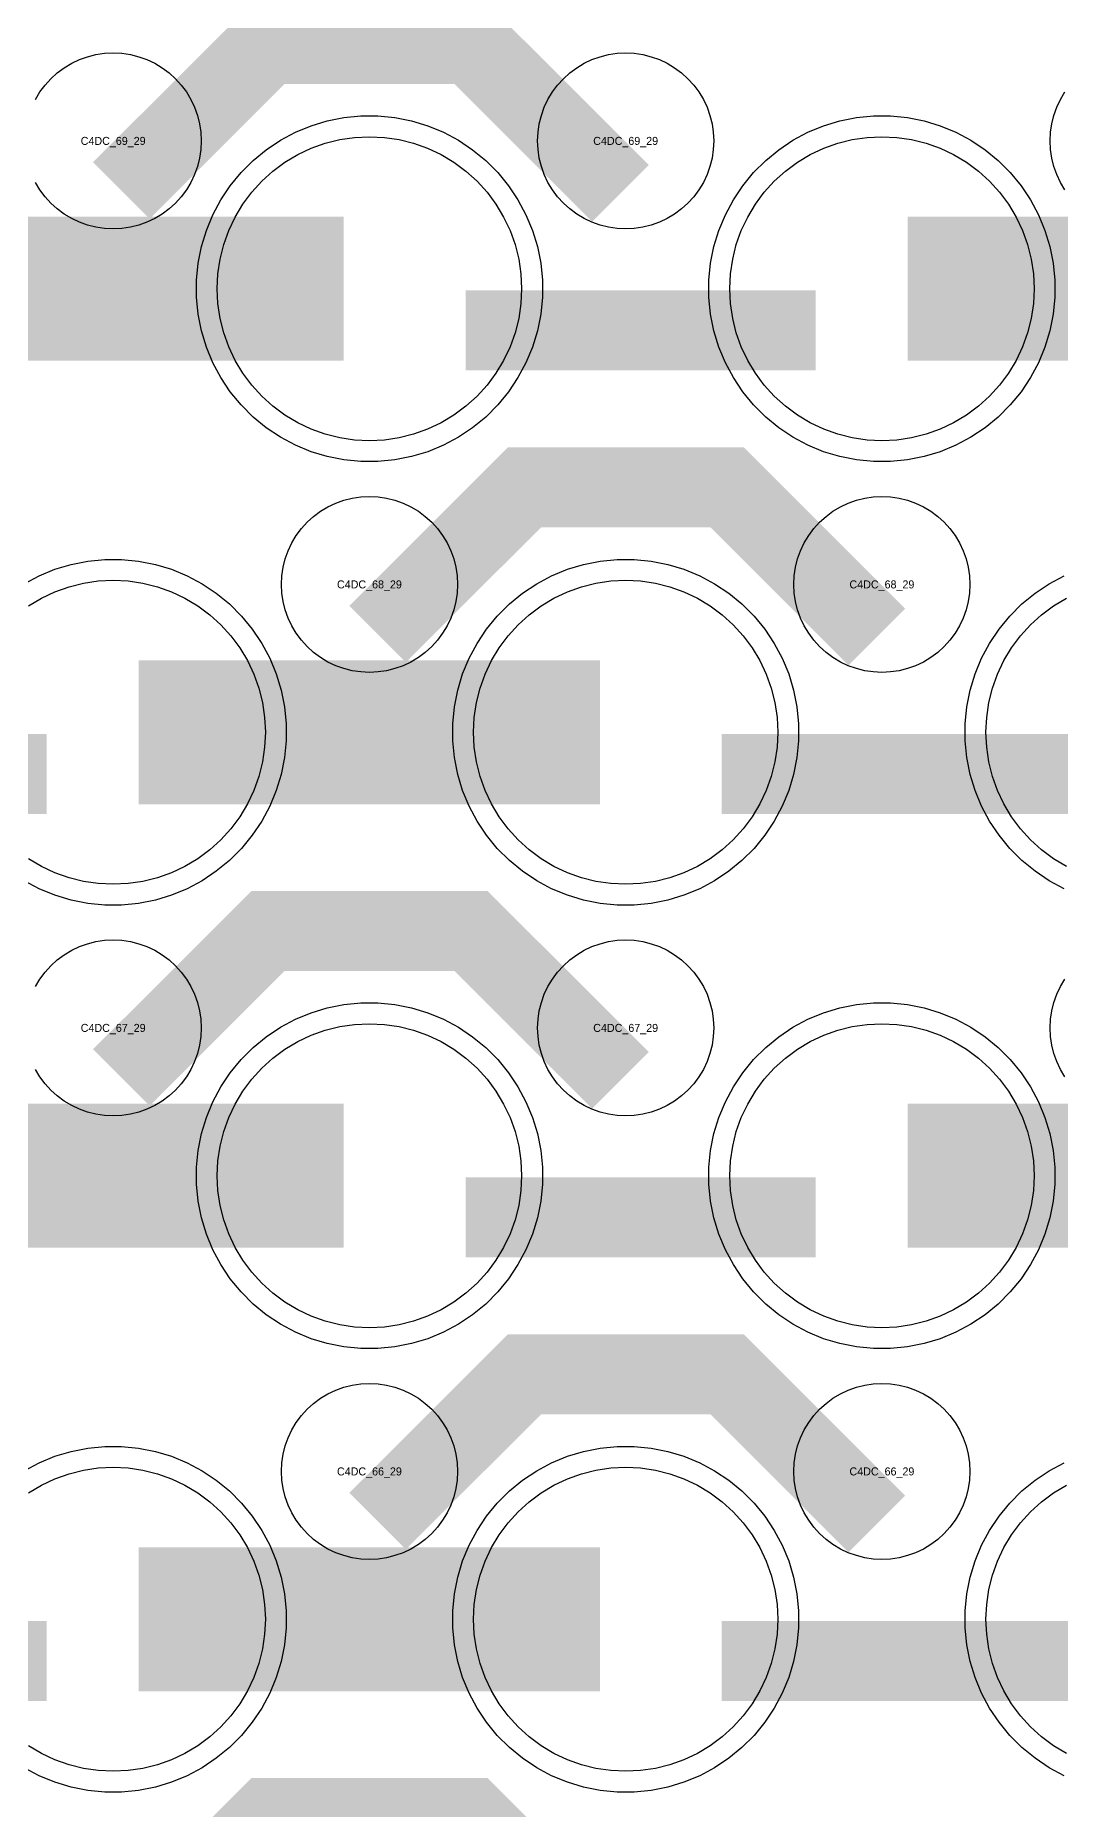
# Model space of a CAD drawing. Extents: x -11880 to 11880, y -14992 to 14992.
# Drawn here: x -2744 to -2424, y -5754 to -5200 of the extents above; entities that cross this region are included whole.
import ezdxf
from ezdxf.enums import TextEntityAlignment as Align

# ---------------------------------------------------------------- set-up
doc = ezdxf.new("R2010")
doc.units = 0
doc.header["$MEASUREMENT"] = 0
for name, color, linetype in [('GDS_775_DT_237', 138, 'CONTINUOUS'), ('RDL1_FS', 34, 'CONTINUOUS'), ('RDL_BS', 160, 'CONTINUOUS')]:
    doc.layers.add(name, color=color, linetype=linetype)

msp = doc.modelspace()

# ---------------------------------------------------------------- linework, layer by layer
at = {"layer": 'RDL1_FS'}
for points in [[(-2640, -5326.154), (-2644.657, -5325.925), (-2649.268, -5325.241), (-2653.791, -5324.109), (-2658.181, -5322.537), (-2662.395, -5320.545), (-2666.395, -5318.147), (-2670.14, -5315.369), (-2673.594, -5312.239), (-2676.724, -5308.785), (-2679.502, -5305.04), (-2681.9, -5301.04), (-2683.892, -5296.826), (-2685.464, -5292.436), (-2686.596, -5287.913), (-2687.28, -5283.302), (-2687.509, -5278.645), (-2687.28, -5273.988), (-2686.596, -5269.377), (-2685.464, -5264.854), (-2683.892, -5260.464), (-2681.9, -5256.25), (-2679.502, -5252.25), (-2676.724, -5248.505), (-2673.594, -5245.051), (-2670.14, -5241.921), (-2666.395, -5239.143), (-2662.395, -5236.745), (-2658.181, -5234.753), (-2653.791, -5233.181), (-2649.268, -5232.049), (-2644.657, -5231.365), (-2640, -5231.136), (-2635.343, -5231.365), (-2630.732, -5232.049), (-2626.209, -5233.181), (-2621.819, -5234.753), (-2617.605, -5236.745), (-2613.605, -5239.143), (-2609.86, -5241.921), (-2606.406, -5245.051), (-2603.276, -5248.505), (-2600.498, -5252.25), (-2598.1, -5256.25), (-2596.108, -5260.464), (-2594.536, -5264.854), (-2593.404, -5269.377), (-2592.72, -5273.988), (-2592.491, -5278.645), (-2592.72, -5283.302), (-2593.404, -5287.913), (-2594.536, -5292.436), (-2596.108, -5296.826), (-2598.1, -5301.04), (-2600.498, -5305.04), (-2603.276, -5308.785), (-2606.406, -5312.239), (-2609.86, -5315.369), (-2613.605, -5318.147), (-2617.605, -5320.545), (-2621.819, -5322.537), (-2626.209, -5324.109), (-2630.732, -5325.241), (-2635.343, -5325.925)], [(-2480, -5326.154), (-2484.657, -5325.925), (-2489.268, -5325.241), (-2493.791, -5324.109), (-2498.181, -5322.537), (-2502.395, -5320.545), (-2506.395, -5318.147), (-2510.14, -5315.369), (-2513.594, -5312.239), (-2516.724, -5308.785), (-2519.502, -5305.04), (-2521.9, -5301.04), (-2523.892, -5296.826), (-2525.464, -5292.436), (-2526.596, -5287.913), (-2527.28, -5283.302), (-2527.509, -5278.645), (-2527.28, -5273.988), (-2526.596, -5269.377), (-2525.464, -5264.854), (-2523.892, -5260.464), (-2521.9, -5256.25), (-2519.502, -5252.25), (-2516.724, -5248.505), (-2513.594, -5245.051), (-2510.14, -5241.921), (-2506.395, -5239.143), (-2502.395, -5236.745), (-2498.181, -5234.753), (-2493.791, -5233.181), (-2489.268, -5232.049), (-2484.657, -5231.365), (-2480, -5231.136), (-2475.343, -5231.365), (-2470.732, -5232.049), (-2466.209, -5233.181), (-2461.819, -5234.753), (-2457.605, -5236.745), (-2453.605, -5239.143), (-2449.86, -5241.921), (-2446.406, -5245.051), (-2443.276, -5248.505), (-2440.498, -5252.25), (-2438.1, -5256.25), (-2436.108, -5260.464), (-2434.536, -5264.854), (-2433.404, -5269.377), (-2432.72, -5273.988), (-2432.491, -5278.645), (-2432.72, -5283.302), (-2433.404, -5287.913), (-2434.536, -5292.436), (-2436.108, -5296.826), (-2438.1, -5301.04), (-2440.498, -5305.04), (-2443.276, -5308.785), (-2446.406, -5312.239), (-2449.86, -5315.369), (-2453.605, -5318.147), (-2457.605, -5320.545), (-2461.819, -5322.537), (-2466.209, -5324.109), (-2470.732, -5325.241), (-2475.343, -5325.925)], [(-2560, -5741.844), (-2564.657, -5741.615), (-2569.268, -5740.931), (-2573.791, -5739.799), (-2578.181, -5738.227), (-2582.395, -5736.235), (-2586.395, -5733.837), (-2590.14, -5731.059), (-2593.594, -5727.929), (-2596.724, -5724.475), (-2599.502, -5720.73), (-2601.9, -5716.73), (-2603.892, -5712.516), (-2605.464, -5708.126), (-2606.596, -5703.603), (-2607.28, -5698.992), (-2607.509, -5694.335), (-2607.28, -5689.678), (-2606.596, -5685.067), (-2605.464, -5680.544), (-2603.892, -5676.154), (-2601.9, -5671.94), (-2599.502, -5667.94), (-2596.724, -5664.195), (-2593.594, -5660.741), (-2590.14, -5657.611), (-2586.395, -5654.833), (-2582.395, -5652.435), (-2578.181, -5650.443), (-2573.791, -5648.871), (-2569.268, -5647.739), (-2564.657, -5647.055), (-2560, -5646.826), (-2555.343, -5647.055), (-2550.732, -5647.739), (-2546.209, -5648.871), (-2541.819, -5650.443), (-2537.605, -5652.435), (-2533.605, -5654.833), (-2529.86, -5657.611), (-2526.406, -5660.741), (-2523.276, -5664.195), (-2520.498, -5667.94), (-2518.1, -5671.94), (-2516.108, -5676.154), (-2514.536, -5680.544), (-2513.404, -5685.067), (-2512.72, -5689.678), (-2512.491, -5694.335), (-2512.72, -5698.992), (-2513.404, -5703.603), (-2514.536, -5708.126), (-2516.108, -5712.516), (-2518.1, -5716.73), (-2520.498, -5720.73), (-2523.276, -5724.475), (-2526.406, -5727.929), (-2529.86, -5731.059), (-2533.605, -5733.837), (-2537.605, -5736.235), (-2541.819, -5738.227), (-2546.209, -5739.799), (-2550.732, -5740.931), (-2555.343, -5741.615)]]:
    msp.add_lwpolyline(points, close=True, dxfattribs=at)
for points in [[(-2791.998, -5278.645, 45, 45, 0), (-2719.998, -5278.645, 45, 45, 0)], [(-2719.998, -5278.645, 45, 45, 0), (-2647.998, -5278.645, 45, 45, 0)], [(-2471.998, -5278.645, 45, 45, 0), (-2399.998, -5278.645, 45, 45, 0)], [(-2711.998, -5694.335, 45, 45, 0), (-2639.998, -5694.335, 45, 45, 0)], [(-2639.998, -5694.335, 45, 45, 0), (-2567.998, -5694.335, 45, 45, 0)]]:
    msp.add_lwpolyline(points, format="xyseb", dxfattribs=at)
at = {"layer": 'RDL1_FS', "color": 240, "true_color": 0xed1f24}
for points in [[(-2746.395, -5377.708), (-2742.395, -5375.31), (-2738.181, -5373.318), (-2733.791, -5371.746), (-2729.268, -5370.614), (-2724.657, -5369.93), (-2720, -5369.701), (-2715.343, -5369.93), (-2710.732, -5370.614), (-2706.209, -5371.746), (-2701.819, -5373.318), (-2697.605, -5375.31), (-2693.605, -5377.708), (-2689.86, -5380.486), (-2686.406, -5383.616), (-2683.276, -5387.07), (-2680.498, -5390.815), (-2678.1, -5394.815), (-2676.108, -5399.029), (-2674.536, -5403.419), (-2673.404, -5407.942), (-2672.72, -5412.553), (-2672.491, -5417.21), (-2672.72, -5421.867), (-2673.404, -5426.478), (-2674.536, -5431.001), (-2676.108, -5435.391), (-2678.1, -5439.605), (-2680.498, -5443.605), (-2683.276, -5447.35), (-2686.406, -5450.804), (-2689.86, -5453.934), (-2693.605, -5456.712), (-2697.605, -5459.11), (-2701.819, -5461.102), (-2706.209, -5462.674), (-2710.732, -5463.806), (-2715.343, -5464.49), (-2720, -5464.719), (-2724.657, -5464.49), (-2729.268, -5463.806), (-2733.791, -5462.674), (-2738.181, -5461.102), (-2742.395, -5459.11), (-2746.395, -5456.712)], [(-2422.395, -5459.11), (-2426.395, -5456.712), (-2430.14, -5453.934), (-2433.594, -5450.804), (-2436.724, -5447.35), (-2439.502, -5443.605), (-2441.9, -5439.605), (-2443.892, -5435.391), (-2445.464, -5431.001), (-2446.596, -5426.478), (-2447.28, -5421.867), (-2447.509, -5417.21), (-2447.28, -5412.553), (-2446.596, -5407.942), (-2445.464, -5403.419), (-2443.892, -5399.029), (-2441.9, -5394.815), (-2439.502, -5390.815), (-2436.724, -5387.07), (-2433.594, -5383.616), (-2430.14, -5380.486), (-2426.395, -5377.708), (-2422.395, -5375.31)]]:
    msp.add_lwpolyline(points, dxfattribs=at)
for points in [[(-2560, -5464.719), (-2564.657, -5464.49), (-2569.268, -5463.806), (-2573.791, -5462.674), (-2578.181, -5461.102), (-2582.395, -5459.11), (-2586.395, -5456.712), (-2590.14, -5453.934), (-2593.594, -5450.804), (-2596.724, -5447.35), (-2599.502, -5443.605), (-2601.9, -5439.605), (-2603.892, -5435.391), (-2605.464, -5431.001), (-2606.596, -5426.478), (-2607.28, -5421.867), (-2607.509, -5417.21), (-2607.28, -5412.553), (-2606.596, -5407.942), (-2605.464, -5403.419), (-2603.892, -5399.029), (-2601.9, -5394.815), (-2599.502, -5390.815), (-2596.724, -5387.07), (-2593.594, -5383.616), (-2590.14, -5380.486), (-2586.395, -5377.708), (-2582.395, -5375.31), (-2578.181, -5373.318), (-2573.791, -5371.746), (-2569.268, -5370.614), (-2564.657, -5369.93), (-2560, -5369.701), (-2555.343, -5369.93), (-2550.732, -5370.614), (-2546.209, -5371.746), (-2541.819, -5373.318), (-2537.605, -5375.31), (-2533.605, -5377.708), (-2529.86, -5380.486), (-2526.406, -5383.616), (-2523.276, -5387.07), (-2520.498, -5390.815), (-2518.1, -5394.815), (-2516.108, -5399.029), (-2514.536, -5403.419), (-2513.404, -5407.942), (-2512.72, -5412.553), (-2512.491, -5417.21), (-2512.72, -5421.867), (-2513.404, -5426.478), (-2514.536, -5431.001), (-2516.108, -5435.391), (-2518.1, -5439.605), (-2520.498, -5443.605), (-2523.276, -5447.35), (-2526.406, -5450.804), (-2529.86, -5453.934), (-2533.605, -5456.712), (-2537.605, -5459.11), (-2541.819, -5461.102), (-2546.209, -5462.674), (-2550.732, -5463.806), (-2555.343, -5464.49)], [(-2640, -5603.279), (-2644.657, -5603.05), (-2649.268, -5602.366), (-2653.791, -5601.234), (-2658.181, -5599.662), (-2662.395, -5597.67), (-2666.395, -5595.272), (-2670.14, -5592.494), (-2673.594, -5589.364), (-2676.724, -5585.91), (-2679.502, -5582.165), (-2681.9, -5578.165), (-2683.892, -5573.951), (-2685.464, -5569.561), (-2686.596, -5565.038), (-2687.28, -5560.427), (-2687.509, -5555.77), (-2687.28, -5551.113), (-2686.596, -5546.502), (-2685.464, -5541.979), (-2683.892, -5537.589), (-2681.9, -5533.375), (-2679.502, -5529.375), (-2676.724, -5525.63), (-2673.594, -5522.176), (-2670.14, -5519.046), (-2666.395, -5516.268), (-2662.395, -5513.87), (-2658.181, -5511.878), (-2653.791, -5510.306), (-2649.268, -5509.174), (-2644.657, -5508.49), (-2640, -5508.261), (-2635.343, -5508.49), (-2630.732, -5509.174), (-2626.209, -5510.306), (-2621.819, -5511.878), (-2617.605, -5513.87), (-2613.605, -5516.268), (-2609.86, -5519.046), (-2606.406, -5522.176), (-2603.276, -5525.63), (-2600.498, -5529.375), (-2598.1, -5533.375), (-2596.108, -5537.589), (-2594.536, -5541.979), (-2593.404, -5546.502), (-2592.72, -5551.113), (-2592.491, -5555.77), (-2592.72, -5560.427), (-2593.404, -5565.038), (-2594.536, -5569.561), (-2596.108, -5573.951), (-2598.1, -5578.165), (-2600.498, -5582.165), (-2603.276, -5585.91), (-2606.406, -5589.364), (-2609.86, -5592.494), (-2613.605, -5595.272), (-2617.605, -5597.67), (-2621.819, -5599.662), (-2626.209, -5601.234), (-2630.732, -5602.366), (-2635.343, -5603.05)], [(-2480, -5603.279), (-2484.657, -5603.05), (-2489.268, -5602.366), (-2493.791, -5601.234), (-2498.181, -5599.662), (-2502.395, -5597.67), (-2506.395, -5595.272), (-2510.14, -5592.494), (-2513.594, -5589.364), (-2516.724, -5585.91), (-2519.502, -5582.165), (-2521.9, -5578.165), (-2523.892, -5573.951), (-2525.464, -5569.561), (-2526.596, -5565.038), (-2527.28, -5560.427), (-2527.509, -5555.77), (-2527.28, -5551.113), (-2526.596, -5546.502), (-2525.464, -5541.979), (-2523.892, -5537.589), (-2521.9, -5533.375), (-2519.502, -5529.375), (-2516.724, -5525.63), (-2513.594, -5522.176), (-2510.14, -5519.046), (-2506.395, -5516.268), (-2502.395, -5513.87), (-2498.181, -5511.878), (-2493.791, -5510.306), (-2489.268, -5509.174), (-2484.657, -5508.49), (-2480, -5508.261), (-2475.343, -5508.49), (-2470.732, -5509.174), (-2466.209, -5510.306), (-2461.819, -5511.878), (-2457.605, -5513.87), (-2453.605, -5516.268), (-2449.86, -5519.046), (-2446.406, -5522.176), (-2443.276, -5525.63), (-2440.498, -5529.375), (-2438.1, -5533.375), (-2436.108, -5537.589), (-2434.536, -5541.979), (-2433.404, -5546.502), (-2432.72, -5551.113), (-2432.491, -5555.77), (-2432.72, -5560.427), (-2433.404, -5565.038), (-2434.536, -5569.561), (-2436.108, -5573.951), (-2438.1, -5578.165), (-2440.498, -5582.165), (-2443.276, -5585.91), (-2446.406, -5589.364), (-2449.86, -5592.494), (-2453.605, -5595.272), (-2457.605, -5597.67), (-2461.819, -5599.662), (-2466.209, -5601.234), (-2470.732, -5602.366), (-2475.343, -5603.05)]]:
    msp.add_lwpolyline(points, close=True, dxfattribs=at)
for points in [[(-2711.998, -5417.21, 45, 45, 0), (-2639.998, -5417.21, 45, 45, 0)], [(-2639.998, -5417.21, 45, 45, 0), (-2567.998, -5417.21, 45, 45, 0)], [(-2791.998, -5555.77, 45, 45, 0), (-2719.998, -5555.77, 45, 45, 0)], [(-2719.998, -5555.77, 45, 45, 0), (-2647.998, -5555.77, 45, 45, 0)], [(-2471.998, -5555.77, 45, 45, 0), (-2399.998, -5555.77, 45, 45, 0)]]:
    msp.add_lwpolyline(points, format="xyseb", dxfattribs=at)
at = {"layer": 'RDL1_FS'}
for points in [[(-2746.395, -5654.833), (-2742.395, -5652.435), (-2738.181, -5650.443), (-2733.791, -5648.871), (-2729.268, -5647.739), (-2724.657, -5647.055), (-2720, -5646.826), (-2715.343, -5647.055), (-2710.732, -5647.739), (-2706.209, -5648.871), (-2701.819, -5650.443), (-2697.605, -5652.435), (-2693.605, -5654.833), (-2689.86, -5657.611), (-2686.406, -5660.741), (-2683.276, -5664.195), (-2680.498, -5667.94), (-2678.1, -5671.94), (-2676.108, -5676.154), (-2674.536, -5680.544), (-2673.404, -5685.067), (-2672.72, -5689.678), (-2672.491, -5694.335), (-2672.72, -5698.992), (-2673.404, -5703.603), (-2674.536, -5708.126), (-2676.108, -5712.516), (-2678.1, -5716.73), (-2680.498, -5720.73), (-2683.276, -5724.475), (-2686.406, -5727.929), (-2689.86, -5731.059), (-2693.605, -5733.837), (-2697.605, -5736.235), (-2701.819, -5738.227), (-2706.209, -5739.799), (-2710.732, -5740.931), (-2715.343, -5741.615), (-2720, -5741.844), (-2724.657, -5741.615), (-2729.268, -5740.931), (-2733.791, -5739.799), (-2738.181, -5738.227), (-2742.395, -5736.235), (-2746.395, -5733.837)], [(-2422.395, -5736.235), (-2426.395, -5733.837), (-2430.14, -5731.059), (-2433.594, -5727.929), (-2436.724, -5724.475), (-2439.502, -5720.73), (-2441.9, -5716.73), (-2443.892, -5712.516), (-2445.464, -5708.126), (-2446.596, -5703.603), (-2447.28, -5698.992), (-2447.509, -5694.335), (-2447.28, -5689.678), (-2446.596, -5685.067), (-2445.464, -5680.544), (-2443.892, -5676.154), (-2441.9, -5671.94), (-2439.502, -5667.94), (-2436.724, -5664.195), (-2433.594, -5660.741), (-2430.14, -5657.611), (-2426.395, -5654.833), (-2422.395, -5652.435)]]:
    msp.add_lwpolyline(points, dxfattribs=at)
at = {"layer": 'RDL_BS'}
for points in [[(-2717.438, -5247.959, 25, 25, 0), (-2671.623, -5202.144, 25, 25, 0), (-2638.07, -5202.144, 25, 25, 0)], [(-2561.599, -5248.858, 25, 25, 0), (-2608.313, -5202.144, 25, 25, 0), (-2638.071, -5202.144, 25, 25, 0)], [(-2609.984, -5291.658, 25, 25, 0), (-2500.719, -5291.658, 25, 25, 0)], [(-2637.438, -5386.524, 25, 25, 0), (-2591.623, -5340.709, 25, 25, 0), (-2558.07, -5340.709, 25, 25, 0)], [(-2481.599, -5387.423, 25, 25, 0), (-2528.313, -5340.709, 25, 25, 0), (-2558.071, -5340.709, 25, 25, 0)], [(-2717.438, -5525.084, 25, 25, 0), (-2671.623, -5479.269, 25, 25, 0), (-2638.07, -5479.269, 25, 25, 0)], [(-2561.599, -5525.983, 25, 25, 0), (-2608.313, -5479.269, 25, 25, 0), (-2638.071, -5479.269, 25, 25, 0)], [(-2637.438, -5663.649, 25, 25, 0), (-2591.623, -5617.834, 25, 25, 0), (-2558.07, -5617.834, 25, 25, 0)], [(-2481.599, -5664.548, 25, 25, 0), (-2528.313, -5617.834, 25, 25, 0), (-2558.071, -5617.834, 25, 25, 0)], [(-2849.984, -5707.348, 25, 25, 0), (-2740.719, -5707.348, 25, 25, 0)], [(-2529.984, -5707.348, 25, 25, 0), (-2420.719, -5707.348, 25, 25, 0)], [(-2717.438, -5802.214, 25, 25, 0), (-2671.623, -5756.399, 25, 25, 0), (-2638.07, -5756.399, 25, 25, 0)], [(-2561.599, -5803.113, 25, 25, 0), (-2608.313, -5756.399, 25, 25, 0), (-2638.071, -5756.399, 25, 25, 0)]]:
    msp.add_lwpolyline(points, format="xyseb", dxfattribs=at)
for points in [[(-2744.25, -5219.501), (-2742.857, -5217.177), (-2741.254, -5215.014), (-2739.442, -5213.015), (-2737.443, -5211.203), (-2735.28, -5209.6), (-2732.956, -5208.207), (-2730.519, -5207.055), (-2727.984, -5206.148), (-2725.365, -5205.491), (-2722.693, -5205.095), (-2720, -5204.963), (-2717.307, -5205.095), (-2714.635, -5205.491), (-2712.016, -5206.148), (-2709.481, -5207.055), (-2707.044, -5208.207), (-2704.72, -5209.6), (-2702.557, -5211.203), (-2700.558, -5213.015), (-2698.746, -5215.014), (-2697.143, -5217.177), (-2695.75, -5219.501), (-2694.598, -5221.938), (-2693.691, -5224.473), (-2693.034, -5227.092), (-2692.638, -5229.764), (-2692.506, -5232.457), (-2692.638, -5235.15), (-2693.034, -5237.822), (-2693.691, -5240.441), (-2694.598, -5242.976), (-2695.75, -5245.413), (-2697.143, -5247.737), (-2698.746, -5249.9), (-2700.558, -5251.899), (-2702.557, -5253.711), (-2704.72, -5255.314), (-2707.044, -5256.707), (-2709.481, -5257.859), (-2712.016, -5258.766), (-2714.635, -5259.423), (-2717.307, -5259.819), (-2720, -5259.951), (-2722.693, -5259.819), (-2725.365, -5259.423), (-2727.984, -5258.766), (-2730.519, -5257.859), (-2732.956, -5256.707), (-2735.28, -5255.314), (-2737.443, -5253.711), (-2739.442, -5251.899), (-2741.254, -5249.9), (-2742.857, -5247.737), (-2744.25, -5245.413)], [(-2422.857, -5247.737), (-2424.25, -5245.413), (-2425.402, -5242.976), (-2426.309, -5240.441), (-2426.966, -5237.822), (-2427.362, -5235.15), (-2427.494, -5232.457), (-2427.362, -5229.764), (-2426.966, -5227.092), (-2426.309, -5224.473), (-2425.402, -5221.938), (-2424.25, -5219.501), (-2422.857, -5217.177)], [(-2744.25, -5496.626), (-2742.857, -5494.302), (-2741.254, -5492.139), (-2739.442, -5490.14), (-2737.443, -5488.328), (-2735.28, -5486.725), (-2732.956, -5485.332), (-2730.519, -5484.18), (-2727.984, -5483.273), (-2725.365, -5482.616), (-2722.693, -5482.22), (-2720, -5482.088), (-2717.307, -5482.22), (-2714.635, -5482.616), (-2712.016, -5483.273), (-2709.481, -5484.18), (-2707.044, -5485.332), (-2704.72, -5486.725), (-2702.557, -5488.328), (-2700.558, -5490.14), (-2698.746, -5492.139), (-2697.143, -5494.302), (-2695.75, -5496.626), (-2694.598, -5499.063), (-2693.691, -5501.598), (-2693.034, -5504.217), (-2692.638, -5506.889), (-2692.506, -5509.582), (-2692.638, -5512.275), (-2693.034, -5514.947), (-2693.691, -5517.566), (-2694.598, -5520.101), (-2695.75, -5522.538), (-2697.143, -5524.862), (-2698.746, -5527.025), (-2700.558, -5529.024), (-2702.557, -5530.836), (-2704.72, -5532.439), (-2707.044, -5533.832), (-2709.481, -5534.984), (-2712.016, -5535.891), (-2714.635, -5536.548), (-2717.307, -5536.944), (-2720, -5537.076), (-2722.693, -5536.944), (-2725.365, -5536.548), (-2727.984, -5535.891), (-2730.519, -5534.984), (-2732.956, -5533.832), (-2735.28, -5532.439), (-2737.443, -5530.836), (-2739.442, -5529.024), (-2741.254, -5527.025), (-2742.857, -5524.862), (-2744.25, -5522.538)], [(-2422.857, -5524.862), (-2424.25, -5522.538), (-2425.402, -5520.101), (-2426.309, -5517.566), (-2426.966, -5514.947), (-2427.362, -5512.275), (-2427.494, -5509.582), (-2427.362, -5506.889), (-2426.966, -5504.217), (-2426.309, -5501.598), (-2425.402, -5499.063), (-2424.25, -5496.626), (-2422.857, -5494.302)], [(-2747.777, -5647.952), (-2743.115, -5645.46), (-2738.205, -5643.429), (-2733.165, -5641.898), (-2727.938, -5640.852), (-2722.644, -5640.335), (-2717.356, -5640.335), (-2712.062, -5640.852), (-2706.835, -5641.898), (-2701.795, -5643.429), (-2696.885, -5645.46), (-2692.223, -5647.952), (-2687.809, -5650.899), (-2683.708, -5654.261), (-2679.926, -5658.043), (-2676.564, -5662.144), (-2673.617, -5666.558), (-2671.125, -5671.22), (-2669.094, -5676.13), (-2667.563, -5681.17), (-2666.517, -5686.397), (-2666, -5691.691), (-2666, -5696.979), (-2666.517, -5702.273), (-2667.563, -5707.5), (-2669.094, -5712.54), (-2671.125, -5717.45), (-2673.617, -5722.112), (-2676.564, -5726.526), (-2679.926, -5730.627), (-2683.708, -5734.409), (-2687.809, -5737.771), (-2692.223, -5740.718), (-2696.885, -5743.21), (-2701.795, -5745.241), (-2706.835, -5746.772), (-2712.062, -5747.818), (-2717.356, -5748.335), (-2722.644, -5748.335), (-2727.938, -5747.818), (-2733.165, -5746.772), (-2738.205, -5745.241), (-2743.115, -5743.21), (-2747.777, -5740.718)], [(-2423.115, -5743.21), (-2427.777, -5740.718), (-2432.191, -5737.771), (-2436.292, -5734.409), (-2440.074, -5730.627), (-2443.436, -5726.526), (-2446.383, -5722.112), (-2448.875, -5717.45), (-2450.906, -5712.54), (-2452.437, -5707.5), (-2453.483, -5702.273), (-2454, -5696.979), (-2454, -5691.691), (-2453.483, -5686.397), (-2452.437, -5681.17), (-2450.906, -5676.13), (-2448.875, -5671.22), (-2446.383, -5666.558), (-2443.436, -5662.144), (-2440.074, -5658.043), (-2436.292, -5654.261), (-2432.191, -5650.899), (-2427.777, -5647.952), (-2423.115, -5645.46)]]:
    msp.add_lwpolyline(points, dxfattribs=at)
for points in [[(-2560, -5259.951), (-2562.693, -5259.819), (-2565.365, -5259.423), (-2567.984, -5258.766), (-2570.519, -5257.859), (-2572.956, -5256.707), (-2575.28, -5255.314), (-2577.443, -5253.711), (-2579.442, -5251.899), (-2581.254, -5249.9), (-2582.857, -5247.737), (-2584.25, -5245.413), (-2585.402, -5242.976), (-2586.309, -5240.441), (-2586.966, -5237.822), (-2587.362, -5235.15), (-2587.494, -5232.457), (-2587.362, -5229.764), (-2586.966, -5227.092), (-2586.309, -5224.473), (-2585.402, -5221.938), (-2584.25, -5219.501), (-2582.857, -5217.177), (-2581.254, -5215.014), (-2579.442, -5213.015), (-2577.443, -5211.203), (-2575.28, -5209.6), (-2572.956, -5208.207), (-2570.519, -5207.055), (-2567.984, -5206.148), (-2565.365, -5205.491), (-2562.693, -5205.095), (-2560, -5204.963), (-2557.307, -5205.095), (-2554.635, -5205.491), (-2552.016, -5206.148), (-2549.481, -5207.055), (-2547.044, -5208.207), (-2544.72, -5209.6), (-2542.557, -5211.203), (-2540.558, -5213.015), (-2538.746, -5215.014), (-2537.143, -5217.177), (-2535.75, -5219.501), (-2534.598, -5221.938), (-2533.691, -5224.473), (-2533.034, -5227.092), (-2532.638, -5229.764), (-2532.506, -5232.457), (-2532.638, -5235.15), (-2533.034, -5237.822), (-2533.691, -5240.441), (-2534.598, -5242.976), (-2535.75, -5245.413), (-2537.143, -5247.737), (-2538.746, -5249.9), (-2540.558, -5251.899), (-2542.557, -5253.711), (-2544.72, -5255.314), (-2547.044, -5256.707), (-2549.481, -5257.859), (-2552.016, -5258.766), (-2554.635, -5259.423), (-2557.307, -5259.819)], [(-2642.644, -5332.645), (-2647.938, -5332.128), (-2653.165, -5331.082), (-2658.205, -5329.551), (-2663.115, -5327.52), (-2667.777, -5325.028), (-2672.191, -5322.081), (-2676.292, -5318.719), (-2680.074, -5314.937), (-2683.436, -5310.836), (-2686.383, -5306.422), (-2688.875, -5301.76), (-2690.906, -5296.85), (-2692.437, -5291.81), (-2693.483, -5286.583), (-2694, -5281.289), (-2694, -5276.001), (-2693.483, -5270.707), (-2692.437, -5265.48), (-2690.906, -5260.44), (-2688.875, -5255.53), (-2686.383, -5250.868), (-2683.436, -5246.454), (-2680.074, -5242.353), (-2676.292, -5238.571), (-2672.191, -5235.209), (-2667.777, -5232.262), (-2663.115, -5229.77), (-2658.205, -5227.739), (-2653.165, -5226.208), (-2647.938, -5225.162), (-2642.644, -5224.645), (-2637.356, -5224.645), (-2632.062, -5225.162), (-2626.835, -5226.208), (-2621.795, -5227.739), (-2616.885, -5229.77), (-2612.223, -5232.262), (-2607.809, -5235.209), (-2603.708, -5238.571), (-2599.926, -5242.353), (-2596.564, -5246.454), (-2593.617, -5250.868), (-2591.125, -5255.53), (-2589.094, -5260.44), (-2587.563, -5265.48), (-2586.517, -5270.707), (-2586, -5276.001), (-2586, -5281.289), (-2586.517, -5286.583), (-2587.563, -5291.81), (-2589.094, -5296.85), (-2591.125, -5301.76), (-2593.617, -5306.422), (-2596.564, -5310.836), (-2599.926, -5314.937), (-2603.708, -5318.719), (-2607.809, -5322.081), (-2612.223, -5325.028), (-2616.885, -5327.52), (-2621.795, -5329.551), (-2626.835, -5331.082), (-2632.062, -5332.128), (-2637.356, -5332.645)], [(-2482.644, -5332.645), (-2487.938, -5332.128), (-2493.165, -5331.082), (-2498.205, -5329.551), (-2503.115, -5327.52), (-2507.777, -5325.028), (-2512.191, -5322.081), (-2516.292, -5318.719), (-2520.074, -5314.937), (-2523.436, -5310.836), (-2526.383, -5306.422), (-2528.875, -5301.76), (-2530.906, -5296.85), (-2532.437, -5291.81), (-2533.483, -5286.583), (-2534, -5281.289), (-2534, -5276.001), (-2533.483, -5270.707), (-2532.437, -5265.48), (-2530.906, -5260.44), (-2528.875, -5255.53), (-2526.383, -5250.868), (-2523.436, -5246.454), (-2520.074, -5242.353), (-2516.292, -5238.571), (-2512.191, -5235.209), (-2507.777, -5232.262), (-2503.115, -5229.77), (-2498.205, -5227.739), (-2493.165, -5226.208), (-2487.938, -5225.162), (-2482.644, -5224.645), (-2477.356, -5224.645), (-2472.062, -5225.162), (-2466.835, -5226.208), (-2461.795, -5227.739), (-2456.885, -5229.77), (-2452.223, -5232.262), (-2447.809, -5235.209), (-2443.708, -5238.571), (-2439.926, -5242.353), (-2436.564, -5246.454), (-2433.617, -5250.868), (-2431.125, -5255.53), (-2429.094, -5260.44), (-2427.563, -5265.48), (-2426.517, -5270.707), (-2426, -5276.001), (-2426, -5281.289), (-2426.517, -5286.583), (-2427.563, -5291.81), (-2429.094, -5296.85), (-2431.125, -5301.76), (-2433.617, -5306.422), (-2436.564, -5310.836), (-2439.926, -5314.937), (-2443.708, -5318.719), (-2447.809, -5322.081), (-2452.223, -5325.028), (-2456.885, -5327.52), (-2461.795, -5329.551), (-2466.835, -5331.082), (-2472.062, -5332.128), (-2477.356, -5332.645)], [(-2640, -5398.516), (-2642.693, -5398.384), (-2645.365, -5397.988), (-2647.984, -5397.331), (-2650.519, -5396.424), (-2652.956, -5395.272), (-2655.28, -5393.879), (-2657.443, -5392.276), (-2659.442, -5390.464), (-2661.254, -5388.465), (-2662.857, -5386.302), (-2664.25, -5383.978), (-2665.402, -5381.541), (-2666.309, -5379.006), (-2666.966, -5376.387), (-2667.362, -5373.715), (-2667.494, -5371.022), (-2667.362, -5368.329), (-2666.966, -5365.657), (-2666.309, -5363.038), (-2665.402, -5360.503), (-2664.25, -5358.066), (-2662.857, -5355.742), (-2661.254, -5353.579), (-2659.442, -5351.58), (-2657.443, -5349.768), (-2655.28, -5348.165), (-2652.956, -5346.772), (-2650.519, -5345.62), (-2647.984, -5344.713), (-2645.365, -5344.056), (-2642.693, -5343.66), (-2640, -5343.528), (-2637.307, -5343.66), (-2634.635, -5344.056), (-2632.016, -5344.713), (-2629.481, -5345.62), (-2627.044, -5346.772), (-2624.72, -5348.165), (-2622.557, -5349.768), (-2620.558, -5351.58), (-2618.746, -5353.579), (-2617.143, -5355.742), (-2615.75, -5358.066), (-2614.598, -5360.503), (-2613.691, -5363.038), (-2613.034, -5365.657), (-2612.638, -5368.329), (-2612.506, -5371.022), (-2612.638, -5373.715), (-2613.034, -5376.387), (-2613.691, -5379.006), (-2614.598, -5381.541), (-2615.75, -5383.978), (-2617.143, -5386.302), (-2618.746, -5388.465), (-2620.558, -5390.464), (-2622.557, -5392.276), (-2624.72, -5393.879), (-2627.044, -5395.272), (-2629.481, -5396.424), (-2632.016, -5397.331), (-2634.635, -5397.988), (-2637.307, -5398.384)], [(-2480, -5398.516), (-2482.693, -5398.384), (-2485.365, -5397.988), (-2487.984, -5397.331), (-2490.519, -5396.424), (-2492.956, -5395.272), (-2495.28, -5393.879), (-2497.443, -5392.276), (-2499.442, -5390.464), (-2501.254, -5388.465), (-2502.857, -5386.302), (-2504.25, -5383.978), (-2505.402, -5381.541), (-2506.309, -5379.006), (-2506.966, -5376.387), (-2507.362, -5373.715), (-2507.494, -5371.022), (-2507.362, -5368.329), (-2506.966, -5365.657), (-2506.309, -5363.038), (-2505.402, -5360.503), (-2504.25, -5358.066), (-2502.857, -5355.742), (-2501.254, -5353.579), (-2499.442, -5351.58), (-2497.443, -5349.768), (-2495.28, -5348.165), (-2492.956, -5346.772), (-2490.519, -5345.62), (-2487.984, -5344.713), (-2485.365, -5344.056), (-2482.693, -5343.66), (-2480, -5343.528), (-2477.307, -5343.66), (-2474.635, -5344.056), (-2472.016, -5344.713), (-2469.481, -5345.62), (-2467.044, -5346.772), (-2464.72, -5348.165), (-2462.557, -5349.768), (-2460.558, -5351.58), (-2458.746, -5353.579), (-2457.143, -5355.742), (-2455.75, -5358.066), (-2454.598, -5360.503), (-2453.691, -5363.038), (-2453.034, -5365.657), (-2452.638, -5368.329), (-2452.506, -5371.022), (-2452.638, -5373.715), (-2453.034, -5376.387), (-2453.691, -5379.006), (-2454.598, -5381.541), (-2455.75, -5383.978), (-2457.143, -5386.302), (-2458.746, -5388.465), (-2460.558, -5390.464), (-2462.557, -5392.276), (-2464.72, -5393.879), (-2467.044, -5395.272), (-2469.481, -5396.424), (-2472.016, -5397.331), (-2474.635, -5397.988), (-2477.307, -5398.384)], [(-2560, -5537.076), (-2562.693, -5536.944), (-2565.365, -5536.548), (-2567.984, -5535.891), (-2570.519, -5534.984), (-2572.956, -5533.832), (-2575.28, -5532.439), (-2577.443, -5530.836), (-2579.442, -5529.024), (-2581.254, -5527.025), (-2582.857, -5524.862), (-2584.25, -5522.538), (-2585.402, -5520.101), (-2586.309, -5517.566), (-2586.966, -5514.947), (-2587.362, -5512.275), (-2587.494, -5509.582), (-2587.362, -5506.889), (-2586.966, -5504.217), (-2586.309, -5501.598), (-2585.402, -5499.063), (-2584.25, -5496.626), (-2582.857, -5494.302), (-2581.254, -5492.139), (-2579.442, -5490.14), (-2577.443, -5488.328), (-2575.28, -5486.725), (-2572.956, -5485.332), (-2570.519, -5484.18), (-2567.984, -5483.273), (-2565.365, -5482.616), (-2562.693, -5482.22), (-2560, -5482.088), (-2557.307, -5482.22), (-2554.635, -5482.616), (-2552.016, -5483.273), (-2549.481, -5484.18), (-2547.044, -5485.332), (-2544.72, -5486.725), (-2542.557, -5488.328), (-2540.558, -5490.14), (-2538.746, -5492.139), (-2537.143, -5494.302), (-2535.75, -5496.626), (-2534.598, -5499.063), (-2533.691, -5501.598), (-2533.034, -5504.217), (-2532.638, -5506.889), (-2532.506, -5509.582), (-2532.638, -5512.275), (-2533.034, -5514.947), (-2533.691, -5517.566), (-2534.598, -5520.101), (-2535.75, -5522.538), (-2537.143, -5524.862), (-2538.746, -5527.025), (-2540.558, -5529.024), (-2542.557, -5530.836), (-2544.72, -5532.439), (-2547.044, -5533.832), (-2549.481, -5534.984), (-2552.016, -5535.891), (-2554.635, -5536.548), (-2557.307, -5536.944)], [(-2640, -5675.641), (-2642.693, -5675.509), (-2645.365, -5675.113), (-2647.984, -5674.456), (-2650.519, -5673.549), (-2652.956, -5672.397), (-2655.28, -5671.004), (-2657.443, -5669.401), (-2659.442, -5667.589), (-2661.254, -5665.59), (-2662.857, -5663.427), (-2664.25, -5661.103), (-2665.402, -5658.666), (-2666.309, -5656.131), (-2666.966, -5653.512), (-2667.362, -5650.84), (-2667.494, -5648.147), (-2667.362, -5645.454), (-2666.966, -5642.782), (-2666.309, -5640.163), (-2665.402, -5637.628), (-2664.25, -5635.191), (-2662.857, -5632.867), (-2661.254, -5630.704), (-2659.442, -5628.705), (-2657.443, -5626.893), (-2655.28, -5625.29), (-2652.956, -5623.897), (-2650.519, -5622.745), (-2647.984, -5621.838), (-2645.365, -5621.181), (-2642.693, -5620.785), (-2640, -5620.653), (-2637.307, -5620.785), (-2634.635, -5621.181), (-2632.016, -5621.838), (-2629.481, -5622.745), (-2627.044, -5623.897), (-2624.72, -5625.29), (-2622.557, -5626.893), (-2620.558, -5628.705), (-2618.746, -5630.704), (-2617.143, -5632.867), (-2615.75, -5635.191), (-2614.598, -5637.628), (-2613.691, -5640.163), (-2613.034, -5642.782), (-2612.638, -5645.454), (-2612.506, -5648.147), (-2612.638, -5650.84), (-2613.034, -5653.512), (-2613.691, -5656.131), (-2614.598, -5658.666), (-2615.75, -5661.103), (-2617.143, -5663.427), (-2618.746, -5665.59), (-2620.558, -5667.589), (-2622.557, -5669.401), (-2624.72, -5671.004), (-2627.044, -5672.397), (-2629.481, -5673.549), (-2632.016, -5674.456), (-2634.635, -5675.113), (-2637.307, -5675.509)], [(-2480, -5675.641), (-2482.693, -5675.509), (-2485.365, -5675.113), (-2487.984, -5674.456), (-2490.519, -5673.549), (-2492.956, -5672.397), (-2495.28, -5671.004), (-2497.443, -5669.401), (-2499.442, -5667.589), (-2501.254, -5665.59), (-2502.857, -5663.427), (-2504.25, -5661.103), (-2505.402, -5658.666), (-2506.309, -5656.131), (-2506.966, -5653.512), (-2507.362, -5650.84), (-2507.494, -5648.147), (-2507.362, -5645.454), (-2506.966, -5642.782), (-2506.309, -5640.163), (-2505.402, -5637.628), (-2504.25, -5635.191), (-2502.857, -5632.867), (-2501.254, -5630.704), (-2499.442, -5628.705), (-2497.443, -5626.893), (-2495.28, -5625.29), (-2492.956, -5623.897), (-2490.519, -5622.745), (-2487.984, -5621.838), (-2485.365, -5621.181), (-2482.693, -5620.785), (-2480, -5620.653), (-2477.307, -5620.785), (-2474.635, -5621.181), (-2472.016, -5621.838), (-2469.481, -5622.745), (-2467.044, -5623.897), (-2464.72, -5625.29), (-2462.557, -5626.893), (-2460.558, -5628.705), (-2458.746, -5630.704), (-2457.143, -5632.867), (-2455.75, -5635.191), (-2454.598, -5637.628), (-2453.691, -5640.163), (-2453.034, -5642.782), (-2452.638, -5645.454), (-2452.506, -5648.147), (-2452.638, -5650.84), (-2453.034, -5653.512), (-2453.691, -5656.131), (-2454.598, -5658.666), (-2455.75, -5661.103), (-2457.143, -5663.427), (-2458.746, -5665.59), (-2460.558, -5667.589), (-2462.557, -5669.401), (-2464.72, -5671.004), (-2467.044, -5672.397), (-2469.481, -5673.549), (-2472.016, -5674.456), (-2474.635, -5675.113), (-2477.307, -5675.509)], [(-2562.644, -5748.335), (-2567.938, -5747.818), (-2573.165, -5746.772), (-2578.205, -5745.241), (-2583.115, -5743.21), (-2587.777, -5740.718), (-2592.191, -5737.771), (-2596.292, -5734.409), (-2600.074, -5730.627), (-2603.436, -5726.526), (-2606.383, -5722.112), (-2608.875, -5717.45), (-2610.906, -5712.54), (-2612.437, -5707.5), (-2613.483, -5702.273), (-2614, -5696.979), (-2614, -5691.691), (-2613.483, -5686.397), (-2612.437, -5681.17), (-2610.906, -5676.13), (-2608.875, -5671.22), (-2606.383, -5666.558), (-2603.436, -5662.144), (-2600.074, -5658.043), (-2596.292, -5654.261), (-2592.191, -5650.899), (-2587.777, -5647.952), (-2583.115, -5645.46), (-2578.205, -5643.429), (-2573.165, -5641.898), (-2567.938, -5640.852), (-2562.644, -5640.335), (-2557.356, -5640.335), (-2552.062, -5640.852), (-2546.835, -5641.898), (-2541.795, -5643.429), (-2536.885, -5645.46), (-2532.223, -5647.952), (-2527.809, -5650.899), (-2523.708, -5654.261), (-2519.926, -5658.043), (-2516.564, -5662.144), (-2513.617, -5666.558), (-2511.125, -5671.22), (-2509.094, -5676.13), (-2507.563, -5681.17), (-2506.517, -5686.397), (-2506, -5691.691), (-2506, -5696.979), (-2506.517, -5702.273), (-2507.563, -5707.5), (-2509.094, -5712.54), (-2511.125, -5717.45), (-2513.617, -5722.112), (-2516.564, -5726.526), (-2519.926, -5730.627), (-2523.708, -5734.409), (-2527.809, -5737.771), (-2532.223, -5740.718), (-2536.885, -5743.21), (-2541.795, -5745.241), (-2546.835, -5746.772), (-2552.062, -5747.818), (-2557.356, -5748.335)]]:
    msp.add_lwpolyline(points, close=True, dxfattribs=at)
at = {"layer": 'RDL_BS', "color": 240, "true_color": 0xed1f24}
for points in [[(-2747.777, -5370.827), (-2743.115, -5368.335), (-2738.205, -5366.304), (-2733.165, -5364.773), (-2727.938, -5363.727), (-2722.644, -5363.21), (-2717.356, -5363.21), (-2712.062, -5363.727), (-2706.835, -5364.773), (-2701.795, -5366.304), (-2696.885, -5368.335), (-2692.223, -5370.827), (-2687.809, -5373.774), (-2683.708, -5377.136), (-2679.926, -5380.918), (-2676.564, -5385.019), (-2673.617, -5389.433), (-2671.125, -5394.095), (-2669.094, -5399.005), (-2667.563, -5404.045), (-2666.517, -5409.272), (-2666, -5414.566), (-2666, -5419.854), (-2666.517, -5425.148), (-2667.563, -5430.375), (-2669.094, -5435.415), (-2671.125, -5440.325), (-2673.617, -5444.987), (-2676.564, -5449.401), (-2679.926, -5453.502), (-2683.708, -5457.284), (-2687.809, -5460.646), (-2692.223, -5463.593), (-2696.885, -5466.085), (-2701.795, -5468.116), (-2706.835, -5469.647), (-2712.062, -5470.693), (-2717.356, -5471.21), (-2722.644, -5471.21), (-2727.938, -5470.693), (-2733.165, -5469.647), (-2738.205, -5468.116), (-2743.115, -5466.085), (-2747.777, -5463.593)], [(-2423.115, -5466.085), (-2427.777, -5463.593), (-2432.191, -5460.646), (-2436.292, -5457.284), (-2440.074, -5453.502), (-2443.436, -5449.401), (-2446.383, -5444.987), (-2448.875, -5440.325), (-2450.906, -5435.415), (-2452.437, -5430.375), (-2453.483, -5425.148), (-2454, -5419.854), (-2454, -5414.566), (-2453.483, -5409.272), (-2452.437, -5404.045), (-2450.906, -5399.005), (-2448.875, -5394.095), (-2446.383, -5389.433), (-2443.436, -5385.019), (-2440.074, -5380.918), (-2436.292, -5377.136), (-2432.191, -5373.774), (-2427.777, -5370.827), (-2423.115, -5368.335)]]:
    msp.add_lwpolyline(points, dxfattribs=at)
for points in [[(-2562.644, -5471.21), (-2567.938, -5470.693), (-2573.165, -5469.647), (-2578.205, -5468.116), (-2583.115, -5466.085), (-2587.777, -5463.593), (-2592.191, -5460.646), (-2596.292, -5457.284), (-2600.074, -5453.502), (-2603.436, -5449.401), (-2606.383, -5444.987), (-2608.875, -5440.325), (-2610.906, -5435.415), (-2612.437, -5430.375), (-2613.483, -5425.148), (-2614, -5419.854), (-2614, -5414.566), (-2613.483, -5409.272), (-2612.437, -5404.045), (-2610.906, -5399.005), (-2608.875, -5394.095), (-2606.383, -5389.433), (-2603.436, -5385.019), (-2600.074, -5380.918), (-2596.292, -5377.136), (-2592.191, -5373.774), (-2587.777, -5370.827), (-2583.115, -5368.335), (-2578.205, -5366.304), (-2573.165, -5364.773), (-2567.938, -5363.727), (-2562.644, -5363.21), (-2557.356, -5363.21), (-2552.062, -5363.727), (-2546.835, -5364.773), (-2541.795, -5366.304), (-2536.885, -5368.335), (-2532.223, -5370.827), (-2527.809, -5373.774), (-2523.708, -5377.136), (-2519.926, -5380.918), (-2516.564, -5385.019), (-2513.617, -5389.433), (-2511.125, -5394.095), (-2509.094, -5399.005), (-2507.563, -5404.045), (-2506.517, -5409.272), (-2506, -5414.566), (-2506, -5419.854), (-2506.517, -5425.148), (-2507.563, -5430.375), (-2509.094, -5435.415), (-2511.125, -5440.325), (-2513.617, -5444.987), (-2516.564, -5449.401), (-2519.926, -5453.502), (-2523.708, -5457.284), (-2527.809, -5460.646), (-2532.223, -5463.593), (-2536.885, -5466.085), (-2541.795, -5468.116), (-2546.835, -5469.647), (-2552.062, -5470.693), (-2557.356, -5471.21)], [(-2642.644, -5609.77), (-2647.938, -5609.253), (-2653.165, -5608.207), (-2658.205, -5606.676), (-2663.115, -5604.645), (-2667.777, -5602.153), (-2672.191, -5599.206), (-2676.292, -5595.844), (-2680.074, -5592.062), (-2683.436, -5587.961), (-2686.383, -5583.547), (-2688.875, -5578.885), (-2690.906, -5573.975), (-2692.437, -5568.935), (-2693.483, -5563.708), (-2694, -5558.414), (-2694, -5553.126), (-2693.483, -5547.832), (-2692.437, -5542.605), (-2690.906, -5537.565), (-2688.875, -5532.655), (-2686.383, -5527.993), (-2683.436, -5523.579), (-2680.074, -5519.478), (-2676.292, -5515.696), (-2672.191, -5512.334), (-2667.777, -5509.387), (-2663.115, -5506.895), (-2658.205, -5504.864), (-2653.165, -5503.333), (-2647.938, -5502.287), (-2642.644, -5501.77), (-2637.356, -5501.77), (-2632.062, -5502.287), (-2626.835, -5503.333), (-2621.795, -5504.864), (-2616.885, -5506.895), (-2612.223, -5509.387), (-2607.809, -5512.334), (-2603.708, -5515.696), (-2599.926, -5519.478), (-2596.564, -5523.579), (-2593.617, -5527.993), (-2591.125, -5532.655), (-2589.094, -5537.565), (-2587.563, -5542.605), (-2586.517, -5547.832), (-2586, -5553.126), (-2586, -5558.414), (-2586.517, -5563.708), (-2587.563, -5568.935), (-2589.094, -5573.975), (-2591.125, -5578.885), (-2593.617, -5583.547), (-2596.564, -5587.961), (-2599.926, -5592.062), (-2603.708, -5595.844), (-2607.809, -5599.206), (-2612.223, -5602.153), (-2616.885, -5604.645), (-2621.795, -5606.676), (-2626.835, -5608.207), (-2632.062, -5609.253), (-2637.356, -5609.77)], [(-2482.644, -5609.77), (-2487.938, -5609.253), (-2493.165, -5608.207), (-2498.205, -5606.676), (-2503.115, -5604.645), (-2507.777, -5602.153), (-2512.191, -5599.206), (-2516.292, -5595.844), (-2520.074, -5592.062), (-2523.436, -5587.961), (-2526.383, -5583.547), (-2528.875, -5578.885), (-2530.906, -5573.975), (-2532.437, -5568.935), (-2533.483, -5563.708), (-2534, -5558.414), (-2534, -5553.126), (-2533.483, -5547.832), (-2532.437, -5542.605), (-2530.906, -5537.565), (-2528.875, -5532.655), (-2526.383, -5527.993), (-2523.436, -5523.579), (-2520.074, -5519.478), (-2516.292, -5515.696), (-2512.191, -5512.334), (-2507.777, -5509.387), (-2503.115, -5506.895), (-2498.205, -5504.864), (-2493.165, -5503.333), (-2487.938, -5502.287), (-2482.644, -5501.77), (-2477.356, -5501.77), (-2472.062, -5502.287), (-2466.835, -5503.333), (-2461.795, -5504.864), (-2456.885, -5506.895), (-2452.223, -5509.387), (-2447.809, -5512.334), (-2443.708, -5515.696), (-2439.926, -5519.478), (-2436.564, -5523.579), (-2433.617, -5527.993), (-2431.125, -5532.655), (-2429.094, -5537.565), (-2427.563, -5542.605), (-2426.517, -5547.832), (-2426, -5553.126), (-2426, -5558.414), (-2426.517, -5563.708), (-2427.563, -5568.935), (-2429.094, -5573.975), (-2431.125, -5578.885), (-2433.617, -5583.547), (-2436.564, -5587.961), (-2439.926, -5592.062), (-2443.708, -5595.844), (-2447.809, -5599.206), (-2452.223, -5602.153), (-2456.885, -5604.645), (-2461.795, -5606.676), (-2466.835, -5608.207), (-2472.062, -5609.253), (-2477.356, -5609.77)]]:
    msp.add_lwpolyline(points, close=True, dxfattribs=at)
for points in [[(-2849.984, -5430.223, 25, 25, 0), (-2740.719, -5430.223, 25, 25, 0)], [(-2529.984, -5430.223, 25, 25, 0), (-2420.719, -5430.223, 25, 25, 0)], [(-2609.984, -5568.783, 25, 25, 0), (-2500.719, -5568.783, 25, 25, 0)]]:
    msp.add_lwpolyline(points, format="xyseb", dxfattribs=at)

# ---------------------------------------------------------------- texts
at = {"layer": 'GDS_775_DT_237'}
for s, p in [('C4DC_69_29', (-2720, -5232.457)), ('C4DC_69_29', (-2720, -5232.457)), ('C4DC_69_29', (-2560, -5232.457)), ('C4DC_69_29', (-2560, -5232.457)), ('C4DC_68_29', (-2640, -5371.022)), ('C4DC_68_29', (-2640, -5371.022)), ('C4DC_68_29', (-2480, -5371.022)), ('C4DC_68_29', (-2480, -5371.022)), ('C4DC_67_29', (-2720, -5509.582)), ('C4DC_67_29', (-2720, -5509.582)), ('C4DC_67_29', (-2560, -5509.582)), ('C4DC_67_29', (-2560, -5509.582)), ('C4DC_66_29', (-2640, -5648.147)), ('C4DC_66_29', (-2640, -5648.147)), ('C4DC_66_29', (-2480, -5648.147)), ('C4DC_66_29', (-2480, -5648.147))]:
    msp.add_text(s, height=2.5, dxfattribs=at).set_placement(p, align=Align.MIDDLE_CENTER)

doc.saveas('drawing.dxf')
